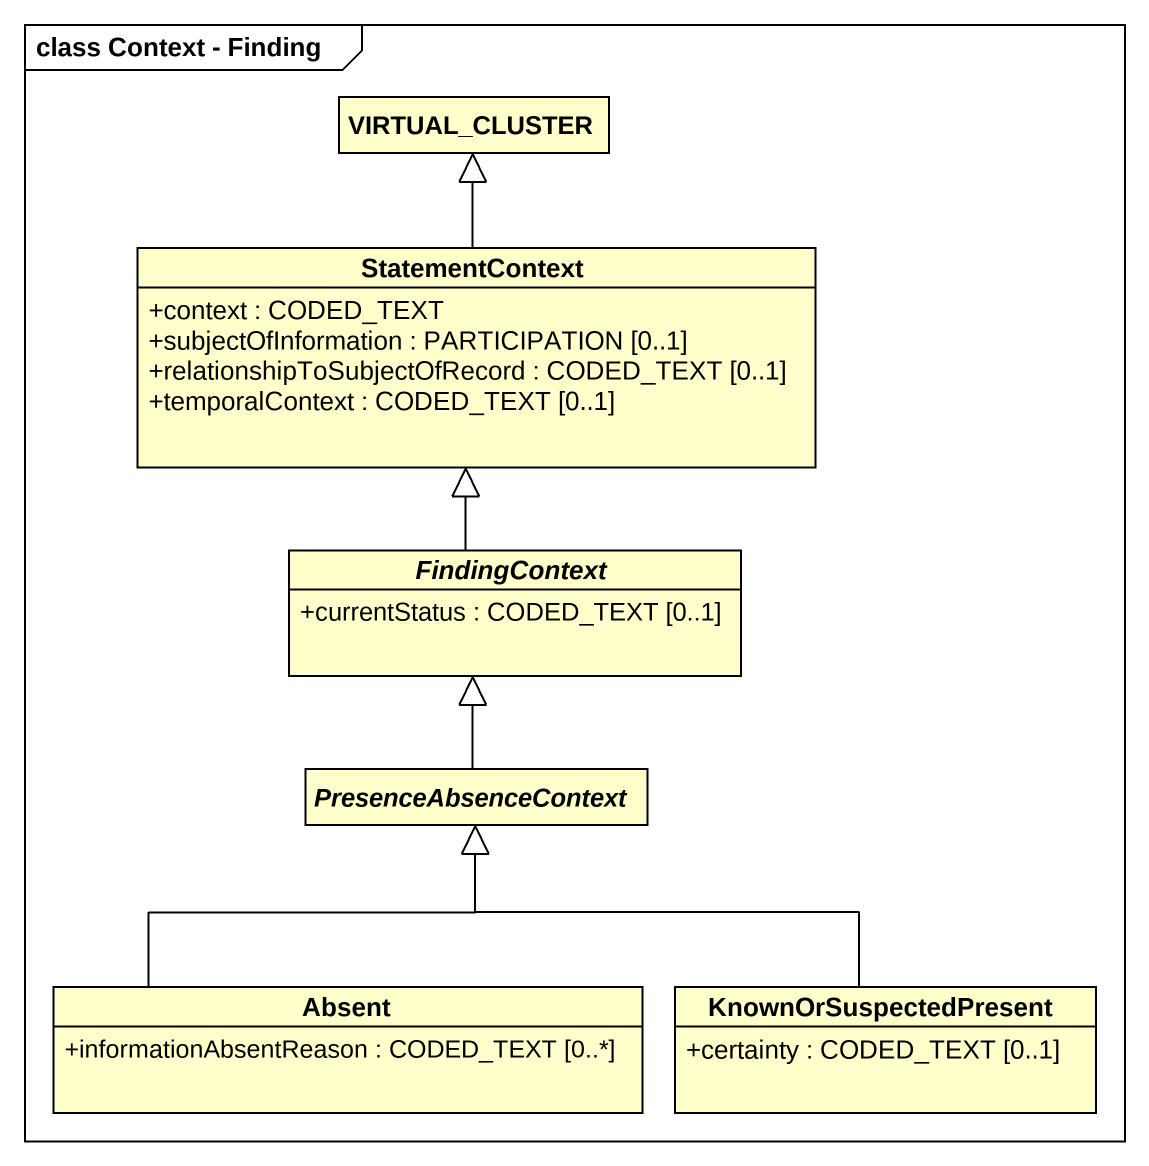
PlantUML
@startuml
mainframe class Context - Finding
hide circle
hide empty members
skinparam classAttributeIconSize 0
class VIRTUAL_CLUSTER
class StatementContext {
  +context : CODED_TEXT
  +subjectOfInformation : PARTICIPATION [0..1]
  +relationshipToSubjectOfRecord : CODED_TEXT [0..1]
  +temporalContext : CODED_TEXT [0..1]
}
abstract class FindingContext {
  +currentStatus : CODED_TEXT [0..1]
}
abstract class PresenceAbsenceContext
class Absent {
  +informationAbsentReason : CODED_TEXT [0..*]
}
class KnownOrSuspectedPresent {
  +certainty : CODED_TEXT [0..1]
}
StatementContext -up-|> VIRTUAL_CLUSTER
FindingContext -up-|> StatementContext
PresenceAbsenceContext -up-|> FindingContext
Absent -up-|> PresenceAbsenceContext
KnownOrSuspectedPresent -up-|> PresenceAbsenceContext
@enduml
